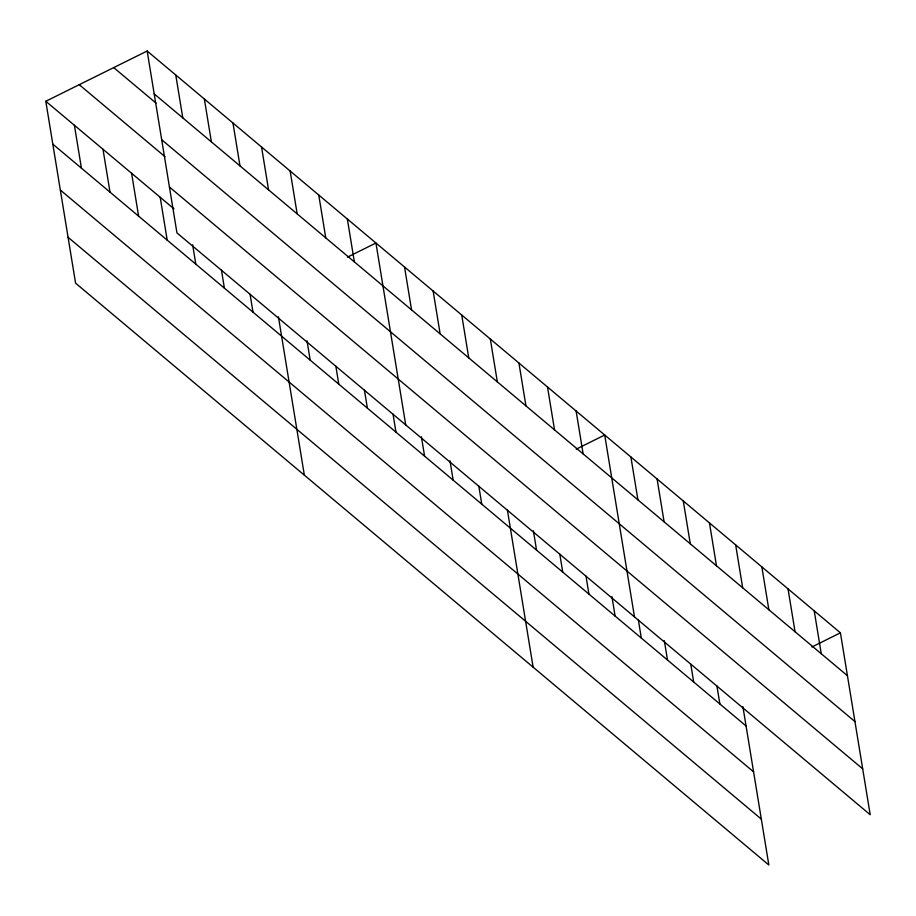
<?xml version="1.0" encoding="UTF-8"?>
<svg xmlns="http://www.w3.org/2000/svg" width="916" height="916" viewBox="0 0 916 916"><rect width="100%" height="100%" fill="white"/><g stroke="black" fill="none" stroke-linecap="round" stroke-linejoin="round"><path stroke-width="1.37" d="M742.899 706.614L768.833 864.99L75.581 283.159L45.8 101.275L147.167 51.01L840.419 632.842L870.2 814.725L176.948 232.904L147.167 51.01M347.439 257.144L375.938 243.015L405.719 424.898M576.21 449.149L604.709 435.02L634.49 616.903M811.92 646.971L840.419 632.842M154.186 93.879L847.437 675.71M113.721 67.601L156.086 103.153M161.697 139.759L854.949 721.59M79.245 84.684L165.04 156.693M169.437 187.024L862.689 768.856M45.8 101.275L173.96 208.825M52.819 144.144L746.071 725.976M60.33 190.024L753.582 771.845M68.07 237.29L761.322 819.11M814.221 610.857L821.251 653.726M788.035 588.873L795.054 631.754M761.849 566.901L768.868 609.77M735.663 544.917L742.681 587.786M709.465 522.933L716.484 565.813M716.93 686.015L719.884 703.992M683.279 500.96L690.298 543.829M690.744 664.031L693.687 682.008M657.093 478.976L664.111 521.845M664.329 640.673L667.501 660.035M630.895 456.992L637.925 499.873M638.372 620.075L641.315 638.051M611.945 596.705L615.117 616.067M576.118 411.021L583.137 453.889M585.988 576.107L588.931 594.095M547.516 387.021L554.535 429.89M559.802 554.134L562.745 572.111M518.925 363.022L525.944 405.891M533.387 530.765L536.558 550.127M490.323 339.012L497.342 381.892M507.418 510.166L533.123 667.169M461.733 315.012L468.752 357.893M478.828 486.167L481.77 504.155M433.131 291.013L440.149 333.882M449.996 460.794L453.168 480.144M404.54 267.014L411.559 309.883M421.406 436.783L424.577 456.145M393.033 414.169L395.975 432.146M347.347 219.016L354.366 261.884M364.442 390.17L367.385 408.147M318.745 195.016L325.764 237.885M335.84 366.171L338.783 384.147M290.154 171.017L297.173 213.886M307.02 340.786L310.192 360.148M261.552 147.018L268.571 189.887M278.418 316.787L304.352 475.164M232.962 123.007L239.981 165.888M250.057 294.173L252.999 312.15M204.36 99.008L211.378 141.888M221.454 270.163L224.397 288.151M175.769 75.009L182.788 117.889M192.635 244.79L195.806 264.151M160.186 197.272L167.204 240.141M131.595 173.273L138.614 216.142M102.993 149.274L110.012 192.142M74.402 125.274L81.421 168.143"/></g></svg>
